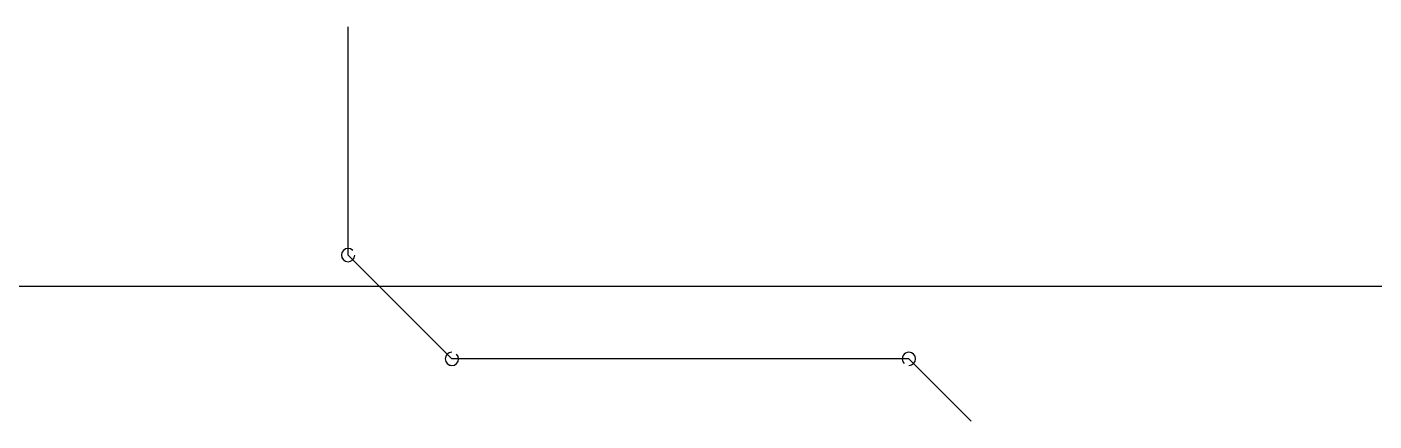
# Model space of a CAD drawing. Header units: millimetres. Extents: x 103 to 292, y -140 to -65.
# Drawn here: x 130.66 to 151.25, y -116.52 to -110.49 of the extents above; entities that cross this region are included whole.
import ezdxf

# ---------------------------------------------------------------- set-up
doc = ezdxf.new("R2010")
doc.units = ezdxf.units.MM
doc.layers.add('16', color=175, linetype='CONTINUOUS')
doc.layers.add('21', color=253, linetype='CONTINUOUS')

msp = doc.modelspace()

# ---------------------------------------------------------------- linework, layer by layer
at = {"layer": '16'}
for points in [[(135.5725, -113.9825), (135.5725, -110.49)], [(137.16, -115.57), (135.5725, -113.9825)], [(144.145, -115.57), (137.16, -115.57)], [(145.0975, -116.5225), (144.145, -115.57)]]:
    msp.add_lwpolyline(points, dxfattribs=at)
for points in [[(135.4709, -113.9825, 1), (135.6741, -113.9825, 1)], [(135.6443, -113.9107, 1), (135.5007, -114.0543, 1)], [(137.16, -115.4684, 1), (137.16, -115.6716, 1)], [(137.0882, -115.6418, 1), (137.2318, -115.4982, 1)], [(144.2168, -115.4982, 1), (144.0732, -115.6418, 1)], [(144.145, -115.6716, 1), (144.145, -115.4684, 1)]]:
    msp.add_lwpolyline(points, format="xyb", dxfattribs=at)
at = {"layer": '21'}
msp.add_lwpolyline([(221.0093, -114.4618), (126.6093, -114.4618)], dxfattribs=at)

doc.saveas('drawing.dxf')
